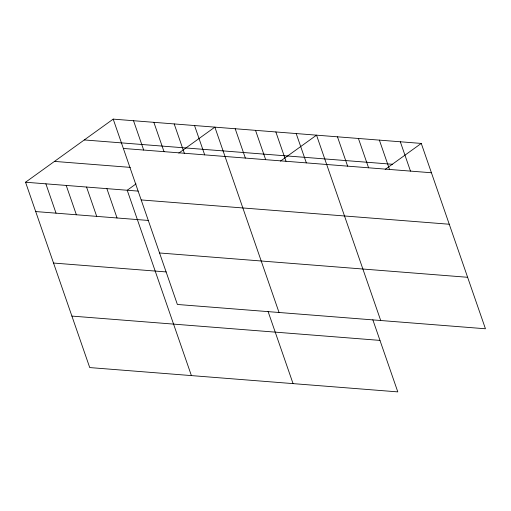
<?xml version="1.0" encoding="UTF-8"?>
<svg xmlns="http://www.w3.org/2000/svg" width="511" height="511" viewBox="0 0 511 511"><rect width="100%" height="100%" fill="white"/><g stroke="black" fill="none" stroke-linecap="round" stroke-linejoin="round"><path stroke-width="0.77" d="M372.832 319.765L397.801 391.88L89.732 367.575L25.55 182.229L113.199 119.12L421.268 143.425L485.45 328.771L177.381 304.467L113.199 119.12M136.015 183.909L127.213 190.252L191.395 375.598M178.812 153.096L214.863 127.137L279.044 312.489M280.475 161.118L316.526 135.16L380.708 320.506M385.217 169.384L421.268 143.425M84.277 139.944L392.346 164.255M123.355 148.446L431.425 172.756M54.473 161.399L130.331 167.384M25.55 182.229L138.162 191.114M141.183 199.935L449.252 224.24M35.706 211.56L148.318 220.445M159.553 252.977L467.622 277.288M53.534 263.044L166.145 271.929M71.904 316.085L379.973 340.396M400.317 141.771L410.474 171.102M379.373 140.123L389.529 169.448M358.422 138.468L368.578 167.8M337.471 136.814L347.627 166.145M296.195 133.556L306.351 162.888M275.857 131.953L286.013 161.284M255.526 130.35L265.682 159.681M235.194 128.746L245.35 158.071M268.083 311.506L293.059 383.62M194.531 125.534L204.687 154.865M174.194 123.93L184.35 153.262M153.862 122.327L164.018 151.658M133.531 120.724L143.687 150.055M106.882 188.642L117.038 217.973M86.551 187.039L96.707 216.37M66.213 185.436L76.369 214.767M45.881 183.832L56.038 213.164"/></g></svg>
